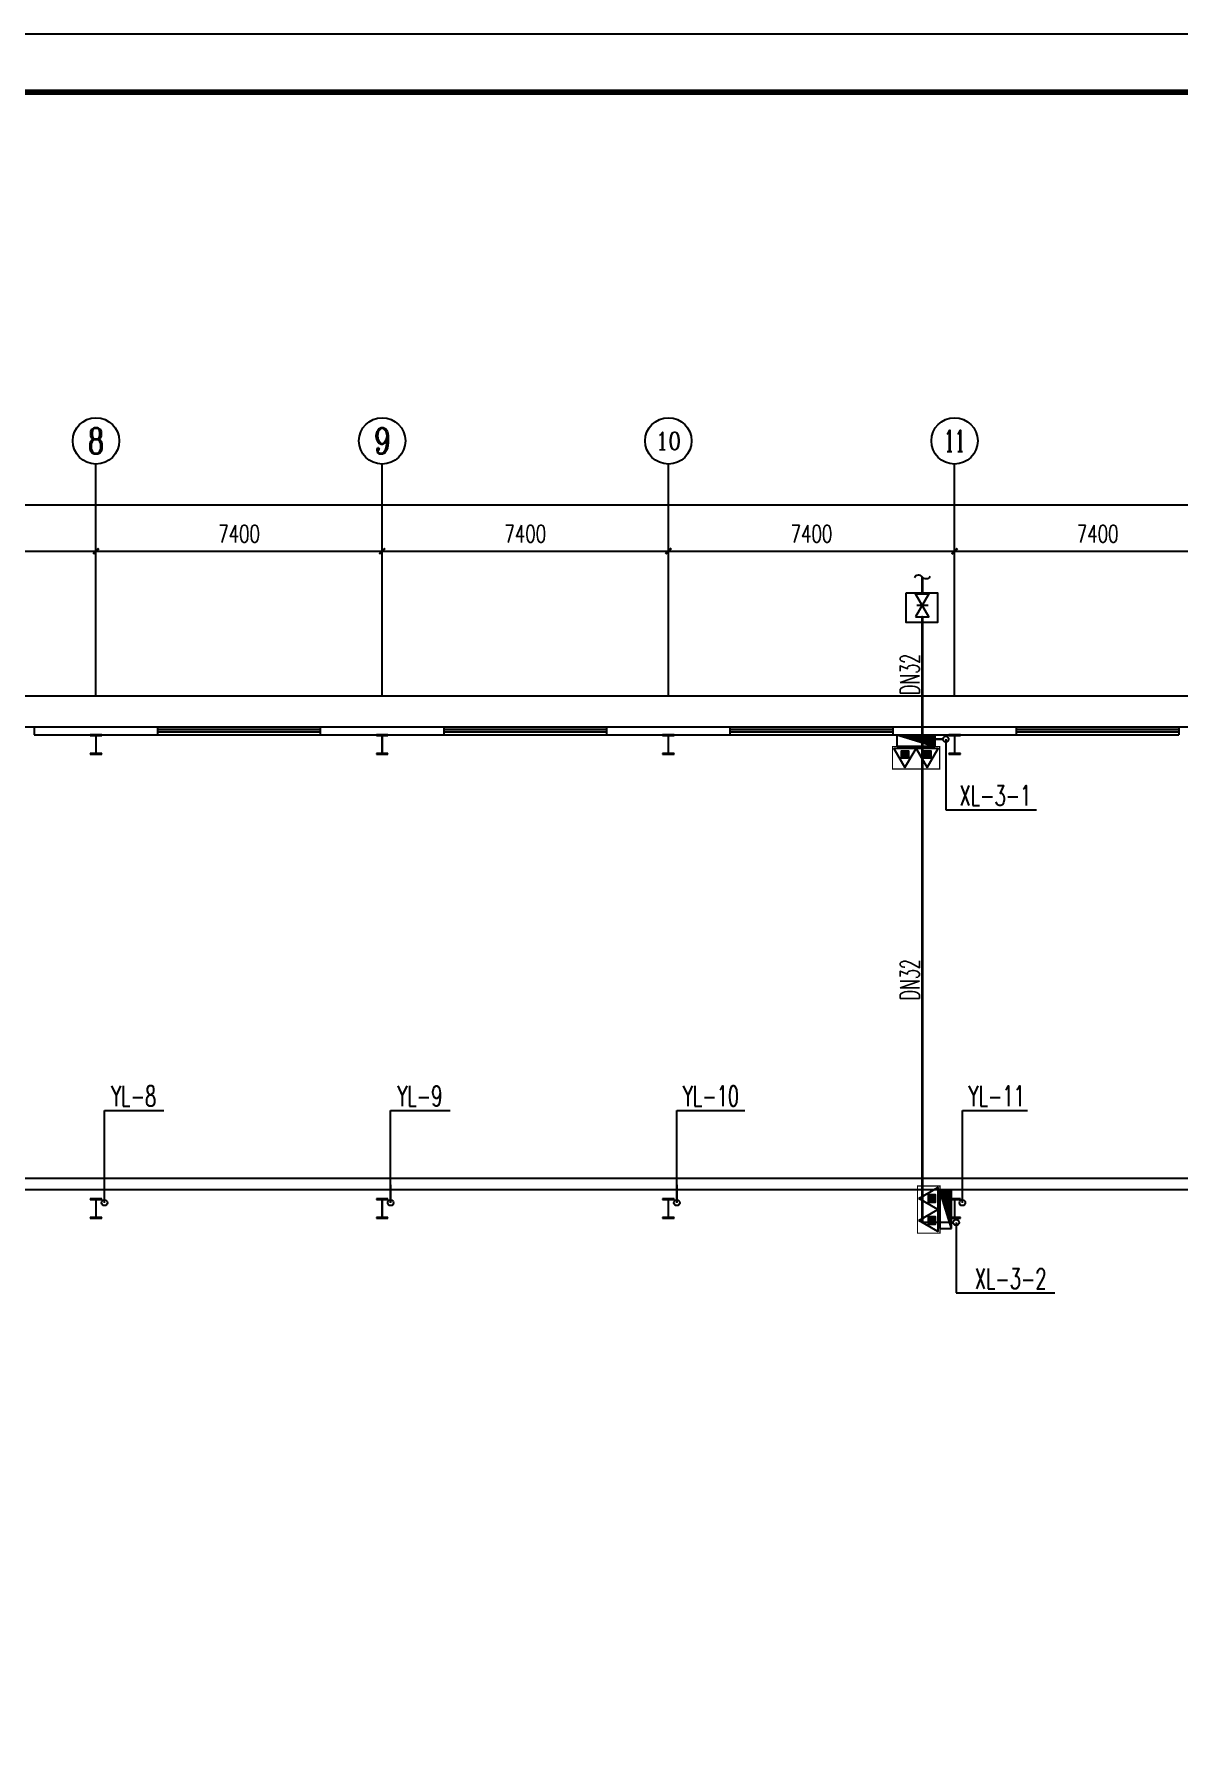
# Model space of a CAD drawing. Extents: x -409572 to -157272, y 600795 to 878326.
# Drawn here: x -340119 to -310519, y 742051 to 786159 of the extents above; entities that cross this region are included whole.
import ezdxf
from ezdxf.enums import TextEntityAlignment as Align

# ---------------------------------------------------------------- set-up
doc = ezdxf.new("R2010")
doc.units = 0
doc.header["$LTSCALE"] = 1000
doc.header["$MEASUREMENT"] = 0
for name, pattern in [('CENTER2', [1.125, 0.75, -0.125, 0.125, -0.125]), ('DASHDOT2', [0.5, 0.25, -0.125, 0, -0.125]), ('PHANTOM2', [1.25, 0.625, -0.125, 0.125, -0.125, 0.125, -0.125])]:
    doc.linetypes.add(name, pattern=pattern)
doc.layers.get('0').update_dxf_attribs({"linetype": 'CONTINUOUS'})
doc.layers.get('DEFPOINTS').update_dxf_attribs({"linetype": 'CONTINUOUS'})
for name, color, linetype in [('_TCH_MASK', 7, 'CONTINUOUS'), ('AXIS', 3, 'CONTINUOUS'), ('AXIS_TEXT', 7, 'CONTINUOUS'), ('COLUMN', 9, 'CONTINUOUS'), ('DIM_消防', 3, 'CONTINUOUS'), ('DIM_雨水', 3, 'CONTINUOUS'), ('EQUIP_消防', 7, 'CONTINUOUS'), ('GROUND', 2, 'CONTINUOUS'), ('PIPE-消防', 1, 'CONTINUOUS'), ('PIPE-雨水', 4, 'PHANTOM2'), ('PUB_TITLE', 4, 'CONTINUOUS'), ('TWT_TEXT', 7, 'CONTINUOUS'), ('VALVE_消防', 7, 'CONTINUOUS'), ('VPIPE-消防', 1, 'DASHDOT2'), ('VPIPE-雨水', 4, 'PHANTOM2'), ('WALL', 9, 'CONTINUOUS'), ('WINDOW', 4, 'CONTINUOUS'), ('WIRE-照明', 1, 'CONTINUOUS')]:
    doc.layers.add(name, color=color, linetype=linetype)
doc.styles.add('_TCH_AXIS', font='COMPLEX', dxfattribs={"bigfont": 'GBCBIG'})
doc.styles.add('_TWT_SERIAL', font='COMPLEX', dxfattribs={"width": 0.8, "height": 3.5, "bigfont": 'HZTXT'})
doc.styles.add('COMPLEX', font='COMPLEX')
doc.styles.add('DIM_FONT', font='SIMPLEX.shx', dxfattribs={"width": 0.7})
doc.styles.add('STY53', font='COMPLEX', dxfattribs={"width": 0.6, "bigfont": 'HZTXT'})
doc.dimstyles.new('DIMN150', dxfattribs={"dimscale": 1.5, "dimtxt": 300, "dimasz": 100, "dimexe": 250, "dimexo": 300, "dimgap": 150, "dimtad": 1, "dimdec": 0, "dimzin": 0, "dimtxsty": 'DIM_FONT', "dimblk": 'ARCHTICK', "dimcen": 0.09, "dimclrt": 7, "dimazin": 3, "dimtfac": 1, "dimtdec": 0, "dimtix": 1, "dimtmove": 0, "dimatfit": 3, "dimtolj": 1, "dimtzin": 0})

# ---------------------------------------------------------------- blocks, each defined once
blk = doc.blocks.new('$WINLIB2D$00000001')
at = {"color": 0}
for points in [[(-0.5, 0.5), (-0.5, -0.5)], [(-0.5, 0.5), (0.5, 0.5)], [(0.5, -0.5), (0.5, 0.5)], [(0.5, 0.167), (-0.5, 0.167)], [(0.5, -0.167), (-0.5, -0.167)], [(-0.5, -0.5), (0.5, -0.5)]]:
    blk.add_lwpolyline(points, dxfattribs=at)
blk = doc.blocks.new('_AXISO')
blk.add_circle((0, 0), 0.5)
at = {"layer": 'AXIS_TEXT', "style": 'COMPLEX', "width": 1.041667}
blk.add_attdef('A', text='', height=0.56, dxfattribs=at).set_placement((-0.25, -0.28), (0.25, -0.28), align=Align.FIT)
blk = doc.blocks.new('_ARCHTICK')
at = {"color": 0, "linetype": 'BYBLOCK', "const_width": 0.4}
blk.add_lwpolyline([(-0.5, -0.5), (0.5, 0.5)], dxfattribs=at)
blk = doc.blocks.new('*D86')
at = {"layer": 'AXIS', "color": 0}
for p, q in [((-390519, 767595), (-390519, 772470)), ((-182919, 767595), (-182919, 772470)), ((-390519, 772095), (-182919, 772095))]:
    blk.add_line(p, q, dxfattribs=at)
at = {"layer": 'DEFPOINTS', "color": 0}
for p in [(-182919, 772095), (-390519, 767145), (-182919, 767145)]:
    blk.add_point(p, dxfattribs=at)
at = {"layer": 'AXIS', "color": 0, "xscale": 150, "yscale": 150, "zscale": 150, "rotation": 180}
blk.add_blockref('_ARCHTICK', (-390519, 772095), dxfattribs=at)
at = {"layer": 'AXIS', "color": 0, "xscale": 150, "yscale": 150, "zscale": 150}
blk.add_blockref('_ARCHTICK', (-182919, 772095), dxfattribs=at)
at = {"layer": 'AXIS', "color": 7, "insert": (-286719, 772545), "char_height": 450, "attachment_point": 5, "style": 'DIM_FONT'}
blk.add_mtext('\\A1;207600', dxfattribs=at)
blk = doc.blocks.new('*D94')
at = {"layer": 'AXIS', "color": 0}
for p, q in [((-345919, 767595), (-345919, 771270)), ((-338519, 767595), (-338519, 771270)), ((-345919, 770895), (-338519, 770895))]:
    blk.add_line(p, q, dxfattribs=at)
at = {"layer": 'DEFPOINTS', "color": 0}
for p in [(-338519, 770895), (-345919, 767145), (-338519, 767145)]:
    blk.add_point(p, dxfattribs=at)
at = {"layer": 'AXIS', "color": 0, "xscale": 150, "yscale": 150, "zscale": 150, "rotation": 180}
blk.add_blockref('_ARCHTICK', (-345919, 770895), dxfattribs=at)
at = {"layer": 'AXIS', "color": 0, "xscale": 150, "yscale": 150, "zscale": 150}
blk.add_blockref('_ARCHTICK', (-338519, 770895), dxfattribs=at)
at = {"layer": 'AXIS', "color": 7, "insert": (-342219, 771345), "char_height": 450, "attachment_point": 5, "style": 'DIM_FONT'}
blk.add_mtext('\\A1;7400', dxfattribs=at)
blk = doc.blocks.new('*D95')
at = {"layer": 'AXIS', "color": 0}
for p, q in [((-338519, 767595), (-338519, 771270)), ((-331119, 767595), (-331119, 771270)), ((-338519, 770895), (-331119, 770895))]:
    blk.add_line(p, q, dxfattribs=at)
at = {"layer": 'DEFPOINTS', "color": 0}
for p in [(-331119, 770895), (-338519, 767145), (-331119, 767145)]:
    blk.add_point(p, dxfattribs=at)
at = {"layer": 'AXIS', "color": 0, "xscale": 150, "yscale": 150, "zscale": 150, "rotation": 180}
blk.add_blockref('_ARCHTICK', (-338519, 770895), dxfattribs=at)
at = {"layer": 'AXIS', "color": 0, "xscale": 150, "yscale": 150, "zscale": 150}
blk.add_blockref('_ARCHTICK', (-331119, 770895), dxfattribs=at)
at = {"layer": 'AXIS', "color": 7, "insert": (-334819, 771345), "char_height": 450, "attachment_point": 5, "style": 'DIM_FONT'}
blk.add_mtext('\\A1;7400', dxfattribs=at)
blk = doc.blocks.new('*D96')
at = {"layer": 'AXIS', "color": 0}
for p, q in [((-331119, 767595), (-331119, 771270)), ((-323719, 767595), (-323719, 771270)), ((-331119, 770895), (-323719, 770895))]:
    blk.add_line(p, q, dxfattribs=at)
at = {"layer": 'DEFPOINTS', "color": 0}
for p in [(-323719, 770895), (-331119, 767145), (-323719, 767145)]:
    blk.add_point(p, dxfattribs=at)
at = {"layer": 'AXIS', "color": 0, "xscale": 150, "yscale": 150, "zscale": 150, "rotation": 180}
blk.add_blockref('_ARCHTICK', (-331119, 770895), dxfattribs=at)
at = {"layer": 'AXIS', "color": 0, "xscale": 150, "yscale": 150, "zscale": 150}
blk.add_blockref('_ARCHTICK', (-323719, 770895), dxfattribs=at)
at = {"layer": 'AXIS', "color": 7, "insert": (-327419, 771345), "char_height": 450, "attachment_point": 5, "style": 'DIM_FONT'}
blk.add_mtext('\\A1;7400', dxfattribs=at)
blk = doc.blocks.new('*D97')
at = {"layer": 'AXIS', "color": 0}
for p, q in [((-323719, 767595), (-323719, 771270)), ((-316319, 767595), (-316319, 771270)), ((-323719, 770895), (-316319, 770895))]:
    blk.add_line(p, q, dxfattribs=at)
at = {"layer": 'DEFPOINTS', "color": 0}
for p in [(-316319, 770895), (-323719, 767145), (-316319, 767145)]:
    blk.add_point(p, dxfattribs=at)
at = {"layer": 'AXIS', "color": 0, "xscale": 150, "yscale": 150, "zscale": 150, "rotation": 180}
blk.add_blockref('_ARCHTICK', (-323719, 770895), dxfattribs=at)
at = {"layer": 'AXIS', "color": 0, "xscale": 150, "yscale": 150, "zscale": 150}
blk.add_blockref('_ARCHTICK', (-316319, 770895), dxfattribs=at)
at = {"layer": 'AXIS', "color": 7, "insert": (-320019, 771345), "char_height": 450, "attachment_point": 5, "style": 'DIM_FONT'}
blk.add_mtext('\\A1;7400', dxfattribs=at)
blk = doc.blocks.new('*D98')
at = {"layer": 'AXIS', "color": 0}
for p, q in [((-316319, 767595), (-316319, 771270)), ((-308919, 767595), (-308919, 771270)), ((-316319, 770895), (-308919, 770895))]:
    blk.add_line(p, q, dxfattribs=at)
at = {"layer": 'DEFPOINTS', "color": 0}
for p in [(-308919, 770895), (-316319, 767145), (-308919, 767145)]:
    blk.add_point(p, dxfattribs=at)
at = {"layer": 'AXIS', "color": 0, "xscale": 150, "yscale": 150, "zscale": 150, "rotation": 180}
blk.add_blockref('_ARCHTICK', (-316319, 770895), dxfattribs=at)
at = {"layer": 'AXIS', "color": 0, "xscale": 150, "yscale": 150, "zscale": 150}
blk.add_blockref('_ARCHTICK', (-308919, 770895), dxfattribs=at)
at = {"layer": 'AXIS', "color": 7, "insert": (-312619, 771345), "char_height": 450, "attachment_point": 5, "style": 'DIM_FONT'}
blk.add_mtext('\\A1;7400', dxfattribs=at)
blk = doc.blocks.new('$ATTACHMENT$00000214')
h = blk.add_hatch()
h.set_pattern_fill('ANSI31', color=256, scale=200, style=0)
h.set_pattern_definition([(45, (-38543.802, -6842.639), (-17.67767, 17.67767), [])])
h.paths.add_polyline_path([(-65, 2), (65, 2), (65, -128), (-65, -128)])
for points in [[(0, 172), (-198, -172), (198, -172)], [(-65, 2), (65, 2), (65, -128), (-65, -128)]]:
    blk.add_lwpolyline(points, close=True)
blk = doc.blocks.new('D22222')
at = {"layer": 'PIPE-消防', "color": 3, "ltscale": 2, "const_width": 20}
blk.add_lwpolyline([(-220006, -23693), (-219158, -23693), (-219158, -24098), (-220006, -24098)], close=True, dxfattribs=at)
at = {"layer": 'EQUIP_消防', "rotation": 180}
for p in [(-219780, -23901), (-219383, -23901)]:
    blk.add_blockref('$ATTACHMENT$00000214', p, dxfattribs=at)
blk = doc.blocks.new('*X12')
at = {"color": 0}
for p, q in [((7200.6125, 5700.6125), (7201, 5700.6125)), ((7200.61875, 5700.61875), (7201, 5700.61875)), ((7200.625, 5700.625), (7201, 5700.625)), ((7200.63125, 5700.63125), (7201, 5700.63125)), ((7200.6375, 5700.6375), (7201, 5700.6375)), ((7200.64375, 5700.64375), (7201, 5700.64375)), ((7200.65, 5700.65), (7201, 5700.65)), ((7200.65625, 5700.65625), (7201, 5700.65625)), ((7200.6625, 5700.6625), (7201, 5700.6625)), ((7200.66875, 5700.66875), (7201, 5700.66875)), ((7200.675, 5700.675), (7201, 5700.675)), ((7200.68125, 5700.68125), (7201, 5700.68125)), ((7200.6875, 5700.6875), (7201, 5700.6875)), ((7200.69375, 5700.69375), (7201, 5700.69375)), ((7200.7, 5700.7), (7201, 5700.7)), ((7200.70625, 5700.70625), (7201, 5700.70625)), ((7200.7125, 5700.7125), (7201, 5700.7125)), ((7200.71875, 5700.71875), (7201, 5700.71875)), ((7200.725, 5700.725), (7201, 5700.725)), ((7200.73125, 5700.73125), (7201, 5700.73125)), ((7200.7375, 5700.7375), (7201, 5700.7375)), ((7200.74375, 5700.74375), (7201, 5700.74375)), ((7200.75, 5700.75), (7201, 5700.75)), ((7200.75625, 5700.75625), (7201, 5700.75625)), ((7200.7625, 5700.7625), (7201, 5700.7625)), ((7200.76875, 5700.76875), (7201, 5700.76875)), ((7200.775, 5700.775), (7201, 5700.775)), ((7200.78125, 5700.78125), (7201, 5700.78125)), ((7200.7875, 5700.7875), (7201, 5700.7875)), ((7200.79375, 5700.79375), (7201, 5700.79375)), ((7200.8, 5700.8), (7201, 5700.8)), ((7200.80625, 5700.80625), (7201, 5700.80625)), ((7200.8125, 5700.8125), (7201, 5700.8125)), ((7200.81875, 5700.81875), (7201, 5700.81875)), ((7200.825, 5700.825), (7201, 5700.825)), ((7200.83125, 5700.83125), (7201, 5700.83125)), ((7200.8375, 5700.8375), (7201, 5700.8375)), ((7200.84375, 5700.84375), (7201, 5700.84375)), ((7200.85, 5700.85), (7201, 5700.85)), ((7200.85625, 5700.85625), (7201, 5700.85625)), ((7200.8625, 5700.8625), (7201, 5700.8625)), ((7200.86875, 5700.86875), (7201, 5700.86875)), ((7200.875, 5700.875), (7201, 5700.875)), ((7200.88125, 5700.88125), (7201, 5700.88125)), ((7200.8875, 5700.8875), (7201, 5700.8875)), ((7200.89375, 5700.89375), (7201, 5700.89375)), ((7200.9, 5700.9), (7201, 5700.9)), ((7200.90625, 5700.90625), (7201, 5700.90625)), ((7200.9125, 5700.9125), (7201, 5700.9125)), ((7200.91875, 5700.91875), (7201, 5700.91875)), ((7200.925, 5700.925), (7201, 5700.925)), ((7200.93125, 5700.93125), (7201, 5700.93125)), ((7200.9375, 5700.9375), (7201, 5700.9375)), ((7200.94375, 5700.94375), (7201, 5700.94375)), ((7200.95, 5700.95), (7201, 5700.95)), ((7200.95625, 5700.95625), (7201, 5700.95625)), ((7200.9625, 5700.9625), (7201, 5700.9625)), ((7200.96875, 5700.96875), (7201, 5700.96875)), ((7200.975, 5700.975), (7201, 5700.975)), ((7200.98125, 5700.98125), (7201, 5700.98125)), ((7200.9875, 5700.9875), (7201, 5700.9875)), ((7200.99375, 5700.99375), (7201, 5700.99375)), ((7200.1625, 5700.1625), (7201, 5700.1625)), ((7200.16875, 5700.16875), (7201, 5700.16875)), ((7200.175, 5700.175), (7201, 5700.175)), ((7200.18125, 5700.18125), (7201, 5700.18125)), ((7200.1875, 5700.1875), (7201, 5700.1875)), ((7200.19375, 5700.19375), (7201, 5700.19375)), ((7200.2, 5700.2), (7201, 5700.2)), ((7200.20625, 5700.20625), (7201, 5700.20625)), ((7200.2125, 5700.2125), (7201, 5700.2125)), ((7200.21875, 5700.21875), (7201, 5700.21875)), ((7200.225, 5700.225), (7201, 5700.225)), ((7200.23125, 5700.23125), (7201, 5700.23125)), ((7200.2375, 5700.2375), (7201, 5700.2375)), ((7200.24375, 5700.24375), (7201, 5700.24375)), ((7200.25, 5700.25), (7201, 5700.25)), ((7200.25625, 5700.25625), (7201, 5700.25625)), ((7200.2625, 5700.2625), (7201, 5700.2625)), ((7200.26875, 5700.26875), (7201, 5700.26875)), ((7200.275, 5700.275), (7201, 5700.275)), ((7200.28125, 5700.28125), (7201, 5700.28125)), ((7200.2875, 5700.2875), (7201, 5700.2875)), ((7200.29375, 5700.29375), (7201, 5700.29375)), ((7200.3, 5700.3), (7201, 5700.3)), ((7200.30625, 5700.30625), (7201, 5700.30625)), ((7200.3125, 5700.3125), (7201, 5700.3125)), ((7200.31875, 5700.31875), (7201, 5700.31875)), ((7200.325, 5700.325), (7201, 5700.325)), ((7200.33125, 5700.33125), (7201, 5700.33125)), ((7200.3375, 5700.3375), (7201, 5700.3375)), ((7200.34375, 5700.34375), (7201, 5700.34375)), ((7200.35, 5700.35), (7201, 5700.35)), ((7200.35625, 5700.35625), (7201, 5700.35625)), ((7200.3625, 5700.3625), (7201, 5700.3625)), ((7200.36875, 5700.36875), (7201, 5700.36875)), ((7200.375, 5700.375), (7201, 5700.375)), ((7200.38125, 5700.38125), (7201, 5700.38125)), ((7200.3875, 5700.3875), (7201, 5700.3875)), ((7200.39375, 5700.39375), (7201, 5700.39375)), ((7200.4, 5700.4), (7201, 5700.4)), ((7200.40625, 5700.40625), (7201, 5700.40625)), ((7200.4125, 5700.4125), (7201, 5700.4125)), ((7200.41875, 5700.41875), (7201, 5700.41875)), ((7200.425, 5700.425), (7201, 5700.425)), ((7200.43125, 5700.43125), (7201, 5700.43125)), ((7200.4375, 5700.4375), (7201, 5700.4375)), ((7200.44375, 5700.44375), (7201, 5700.44375)), ((7200.45, 5700.45), (7201, 5700.45)), ((7200.45625, 5700.45625), (7201, 5700.45625)), ((7200.4625, 5700.4625), (7201, 5700.4625)), ((7200.46875, 5700.46875), (7201, 5700.46875)), ((7200.475, 5700.475), (7201, 5700.475)), ((7200.48125, 5700.48125), (7201, 5700.48125)), ((7200.4875, 5700.4875), (7201, 5700.4875)), ((7200.49375, 5700.49375), (7201, 5700.49375)), ((7200.5, 5700.5), (7201, 5700.5)), ((7200.50625, 5700.50625), (7201, 5700.50625)), ((7200.5125, 5700.5125), (7201, 5700.5125)), ((7200.51875, 5700.51875), (7201, 5700.51875)), ((7200.525, 5700.525), (7201, 5700.525)), ((7200.53125, 5700.53125), (7201, 5700.53125)), ((7200.5375, 5700.5375), (7201, 5700.5375)), ((7200.54375, 5700.54375), (7201, 5700.54375)), ((7200.55, 5700.55), (7201, 5700.55)), ((7200.55625, 5700.55625), (7201, 5700.55625)), ((7200.5625, 5700.5625), (7201, 5700.5625)), ((7200.56875, 5700.56875), (7201, 5700.56875)), ((7200.575, 5700.575), (7201, 5700.575)), ((7200.58125, 5700.58125), (7201, 5700.58125)), ((7200.5875, 5700.5875), (7201, 5700.5875)), ((7200.59375, 5700.59375), (7201, 5700.59375)), ((7200.6, 5700.6), (7201, 5700.6)), ((7200.60625, 5700.60625), (7201, 5700.60625)), ((7200.00625, 5700.00625), (7201, 5700.00625)), ((7200.0125, 5700.0125), (7201, 5700.0125)), ((7200.01875, 5700.01875), (7201, 5700.01875)), ((7200.025, 5700.025), (7201, 5700.025)), ((7200.03125, 5700.03125), (7201, 5700.03125)), ((7200.0375, 5700.0375), (7201, 5700.0375)), ((7200.04375, 5700.04375), (7201, 5700.04375)), ((7200.05, 5700.05), (7201, 5700.05)), ((7200.05625, 5700.05625), (7201, 5700.05625)), ((7200.0625, 5700.0625), (7201, 5700.0625)), ((7200.06875, 5700.06875), (7201, 5700.06875)), ((7200.075, 5700.075), (7201, 5700.075)), ((7200.08125, 5700.08125), (7201, 5700.08125)), ((7200.0875, 5700.0875), (7201, 5700.0875)), ((7200.09375, 5700.09375), (7201, 5700.09375)), ((7200.1, 5700.1), (7201, 5700.1)), ((7200.10625, 5700.10625), (7201, 5700.10625)), ((7200.1125, 5700.1125), (7201, 5700.1125)), ((7200.11875, 5700.11875), (7201, 5700.11875)), ((7200.125, 5700.125), (7201, 5700.125)), ((7200.13125, 5700.13125), (7201, 5700.13125)), ((7200.1375, 5700.1375), (7201, 5700.1375)), ((7200.14375, 5700.14375), (7201, 5700.14375)), ((7200.15, 5700.15), (7201, 5700.15)), ((7200.15625, 5700.15625), (7201, 5700.15625))]:
    blk.add_line(p, q, dxfattribs=at)
blk = doc.blocks.new('$ATTACHMENT$00000088')
for p, q in [((325, 0), (-325, -200)), ((325, 0), (-325, 0)), ((-325, 0), (-325, -200)), ((325, -200), (325, 0)), ((-325, -200), (325, -200))]:
    blk.add_line(p, q)
at = {"xscale": 650, "yscale": 200, "zscale": 650, "rotation": 180}
blk.add_blockref('*X12', (4680325, 1140000), dxfattribs=at)
blk = doc.blocks.new('$VALVE$00000296')
for points in [[(-125, 72), (-125, -72), (125, 72), (125, -72), (-125, 72)], [(0, 60), (0, -64)]]:
    blk.add_lwpolyline(points)
for p in [(-125, 0), (125, 0)]:
    blk.add_point(p)
blk = doc.blocks.new('$TWTSYS$00000132')
at = {"elevation": 0}
blk.add_lwpolyline([(7, -101, -0.575183), (0, 0, 0.604745), (-11, 101, 16.924828)], format="xyb", dxfattribs=at)
blk = doc.blocks.new('JOJ')
at = {"layer": '_TCH_MASK', "color": 8}
for p, q in [((-390318.8, 754679), (-286568.8, 754679)), ((-286568.8, 754379), (-390318.8, 754379))]:
    blk.add_line(p, q, dxfattribs=at)
at = {"layer": 'AXIS', "color": 8}
for p, q in [((-338518.8, 767145.4), (-338518.8, 773145.4)), ((-331118.8, 767145.4), (-331118.8, 773145.4)), ((-323718.8, 767145.4), (-323718.8, 773145.4)), ((-316318.8, 767145.4), (-316318.8, 773145.4))]:
    blk.add_line(p, q, dxfattribs=at)
at = {"layer": 'COLUMN', "color": 8}
for p, q in [((-338368.8, 766145.4), (-338668.8, 766145.4)), ((-338668.8, 766145.4), (-338668.8, 766127.4)), ((-338668.8, 766127.4), (-338528.8, 766127.4)), ((-338528.8, 766127.4), (-338523.8, 766122.4)), ((-338523.8, 766122.4), (-338523.8, 765668.4)), ((-338513.8, 766122.4), (-338508.8, 766127.4)), ((-338513.8, 765668.4), (-338513.8, 766122.4)), ((-338508.8, 766127.4), (-338368.8, 766127.4)), ((-338368.8, 766127.4), (-338368.8, 766145.4)), ((-330968.8, 766145.4), (-331268.8, 766145.4)), ((-331268.8, 766145.4), (-331268.8, 766127.4)), ((-331268.8, 766127.4), (-331128.8, 766127.4)), ((-331128.8, 766127.4), (-331123.8, 766122.4)), ((-331123.8, 766122.4), (-331123.8, 765668.4)), ((-331113.8, 766122.4), (-331108.8, 766127.4)), ((-331113.8, 765668.4), (-331113.8, 766122.4)), ((-331108.8, 766127.4), (-330968.8, 766127.4)), ((-330968.8, 766127.4), (-330968.8, 766145.4)), ((-323568.8, 766145.4), (-323868.8, 766145.4)), ((-323868.8, 766145.4), (-323868.8, 766127.4)), ((-323868.8, 766127.4), (-323728.8, 766127.4)), ((-323728.8, 766127.4), (-323723.8, 766122.4)), ((-323723.8, 766122.4), (-323723.8, 765668.4)), ((-323713.8, 766122.4), (-323708.8, 766127.4)), ((-323713.8, 765668.4), (-323713.8, 766122.4)), ((-323708.8, 766127.4), (-323568.8, 766127.4)), ((-323568.8, 766127.4), (-323568.8, 766145.4)), ((-316168.8, 766145.4), (-316468.8, 766145.4)), ((-316468.8, 766145.4), (-316468.8, 766127.4)), ((-316468.8, 766127.4), (-316328.8, 766127.4)), ((-316328.8, 766127.4), (-316323.8, 766122.4)), ((-316323.8, 766122.4), (-316323.8, 765668.4)), ((-316313.8, 766122.4), (-316308.8, 766127.4)), ((-316313.8, 765668.4), (-316313.8, 766122.4)), ((-316308.8, 766127.4), (-316168.8, 766127.4)), ((-316168.8, 766127.4), (-316168.8, 766145.4)), ((-338528.8, 765663.4), (-338668.8, 765663.4)), ((-338668.8, 765663.4), (-338668.8, 765645.4)), ((-338668.8, 765645.4), (-338368.8, 765645.4)), ((-338523.8, 765668.4), (-338528.8, 765663.4)), ((-338508.8, 765663.4), (-338513.8, 765668.4)), ((-338368.8, 765663.4), (-338508.8, 765663.4)), ((-338368.8, 765645.4), (-338368.8, 765663.4)), ((-331128.8, 765663.4), (-331268.8, 765663.4)), ((-331268.8, 765663.4), (-331268.8, 765645.4)), ((-331268.8, 765645.4), (-330968.8, 765645.4)), ((-331123.8, 765668.4), (-331128.8, 765663.4)), ((-331108.8, 765663.4), (-331113.8, 765668.4)), ((-330968.8, 765663.4), (-331108.8, 765663.4)), ((-330968.8, 765645.4), (-330968.8, 765663.4)), ((-323728.8, 765663.4), (-323868.8, 765663.4)), ((-323868.8, 765663.4), (-323868.8, 765645.4)), ((-323868.8, 765645.4), (-323568.8, 765645.4)), ((-323723.8, 765668.4), (-323728.8, 765663.4)), ((-323708.8, 765663.4), (-323713.8, 765668.4)), ((-323568.8, 765663.4), (-323708.8, 765663.4)), ((-323568.8, 765645.4), (-323568.8, 765663.4)), ((-316328.8, 765663.4), (-316468.8, 765663.4)), ((-316468.8, 765663.4), (-316468.8, 765645.4)), ((-316468.8, 765645.4), (-316168.8, 765645.4)), ((-316323.8, 765668.4), (-316328.8, 765663.4)), ((-316308.8, 765663.4), (-316313.8, 765668.4)), ((-316168.8, 765663.4), (-316308.8, 765663.4)), ((-316168.8, 765645.4), (-316168.8, 765663.4)), ((-338368.8, 754145.4), (-338668.8, 754145.4)), ((-338668.8, 754145.4), (-338668.8, 754127.4)), ((-338668.8, 754127.4), (-338528.8, 754127.4)), ((-338528.8, 754127.4), (-338523.8, 754122.4)), ((-338523.8, 754122.4), (-338523.8, 753668.4)), ((-338513.8, 754122.4), (-338508.8, 754127.4)), ((-338513.8, 753668.4), (-338513.8, 754122.4)), ((-338508.8, 754127.4), (-338368.8, 754127.4)), ((-338368.8, 754127.4), (-338368.8, 754145.4)), ((-330968.8, 754145.4), (-331268.8, 754145.4)), ((-331268.8, 754145.4), (-331268.8, 754127.4)), ((-331268.8, 754127.4), (-331128.8, 754127.4)), ((-331128.8, 754127.4), (-331123.8, 754122.4)), ((-331123.8, 754122.4), (-331123.8, 753668.4)), ((-331113.8, 754122.4), (-331108.8, 754127.4)), ((-331113.8, 753668.4), (-331113.8, 754122.4)), ((-331108.8, 754127.4), (-330968.8, 754127.4)), ((-330968.8, 754127.4), (-330968.8, 754145.4)), ((-323568.8, 754145.4), (-323868.8, 754145.4)), ((-323868.8, 754145.4), (-323868.8, 754127.4)), ((-323868.8, 754127.4), (-323728.8, 754127.4)), ((-323728.8, 754127.4), (-323723.8, 754122.4)), ((-323723.8, 754122.4), (-323723.8, 753668.4)), ((-323713.8, 754122.4), (-323708.8, 754127.4)), ((-323713.8, 753668.4), (-323713.8, 754122.4)), ((-323708.8, 754127.4), (-323568.8, 754127.4)), ((-323568.8, 754127.4), (-323568.8, 754145.4)), ((-316168.8, 754145.4), (-316468.8, 754145.4)), ((-316468.8, 754145.4), (-316468.8, 754127.4)), ((-316468.8, 754127.4), (-316328.8, 754127.4)), ((-316328.8, 754127.4), (-316323.8, 754122.4)), ((-316323.8, 754122.4), (-316323.8, 753668.4)), ((-316313.8, 754122.4), (-316308.8, 754127.4)), ((-316313.8, 753668.4), (-316313.8, 754122.4)), ((-316308.8, 754127.4), (-316168.8, 754127.4)), ((-316168.8, 754127.4), (-316168.8, 754145.4)), ((-338528.8, 753663.4), (-338668.8, 753663.4)), ((-338668.8, 753663.4), (-338668.8, 753645.4)), ((-338668.8, 753645.4), (-338368.8, 753645.4)), ((-338523.8, 753668.4), (-338528.8, 753663.4)), ((-338508.8, 753663.4), (-338513.8, 753668.4)), ((-338368.8, 753663.4), (-338508.8, 753663.4)), ((-338368.8, 753645.4), (-338368.8, 753663.4)), ((-331128.8, 753663.4), (-331268.8, 753663.4)), ((-331268.8, 753663.4), (-331268.8, 753645.4)), ((-331268.8, 753645.4), (-330968.8, 753645.4)), ((-331123.8, 753668.4), (-331128.8, 753663.4)), ((-331108.8, 753663.4), (-331113.8, 753668.4)), ((-330968.8, 753663.4), (-331108.8, 753663.4)), ((-330968.8, 753645.4), (-330968.8, 753663.4)), ((-323728.8, 753663.4), (-323868.8, 753663.4)), ((-323868.8, 753663.4), (-323868.8, 753645.4)), ((-323868.8, 753645.4), (-323568.8, 753645.4)), ((-323723.8, 753668.4), (-323728.8, 753663.4)), ((-323708.8, 753663.4), (-323713.8, 753668.4)), ((-323568.8, 753663.4), (-323708.8, 753663.4)), ((-323568.8, 753645.4), (-323568.8, 753663.4)), ((-316328.8, 753663.4), (-316468.8, 753663.4)), ((-316468.8, 753663.4), (-316468.8, 753645.4)), ((-316468.8, 753645.4), (-316168.8, 753645.4)), ((-316323.8, 753668.4), (-316328.8, 753663.4)), ((-316308.8, 753663.4), (-316313.8, 753668.4)), ((-316168.8, 753663.4), (-316308.8, 753663.4)), ((-316168.8, 753645.4), (-316168.8, 753663.4))]:
    blk.add_line(p, q, dxfattribs=at)
at = {"layer": 'GROUND', "color": 8}
for p, q in [((-300618.8, 767145.4), (-376418.8, 767145.4)), ((-300618.8, 766345.4), (-376418.8, 766345.4))]:
    blk.add_line(p, q, dxfattribs=at)
at = {"layer": 'WALL', "color": 8}
for p, q in [((-338518.8, 766345.4), (-340118.8, 766345.4)), ((-340118.8, 766345.4), (-340118.8, 766145.4)), ((-336918.8, 766345.4), (-338518.8, 766345.4)), ((-336918.8, 766145.4), (-336918.8, 766345.4)), ((-331118.8, 766345.4), (-332718.8, 766345.4)), ((-332718.8, 766345.4), (-332718.8, 766145.4)), ((-329518.8, 766345.4), (-331118.8, 766345.4)), ((-329518.8, 766145.4), (-329518.8, 766345.4)), ((-323718.8, 766345.4), (-325318.8, 766345.4)), ((-325318.8, 766345.4), (-325318.8, 766145.4)), ((-322118.8, 766345.4), (-323718.8, 766345.4)), ((-322118.8, 766145.4), (-322118.8, 766345.4)), ((-316318.8, 766345.4), (-317918.8, 766345.4)), ((-317918.8, 766345.4), (-317918.8, 766145.4)), ((-314718.8, 766345.4), (-316318.8, 766345.4)), ((-314718.8, 766145.4), (-314718.8, 766345.4)), ((-340118.8, 766145.4), (-338668.8, 766145.4)), ((-338368.8, 766145.4), (-336918.8, 766145.4)), ((-332718.8, 766145.4), (-331268.8, 766145.4)), ((-330968.8, 766145.4), (-329518.8, 766145.4)), ((-325318.8, 766145.4), (-323868.8, 766145.4)), ((-323568.8, 766145.4), (-322118.8, 766145.4)), ((-317918.8, 766145.4), (-316468.8, 766145.4)), ((-316168.8, 766145.4), (-314718.8, 766145.4))]:
    blk.add_line(p, q, dxfattribs=at)
at = {"layer": 'AXIS', "color": 8}
ref = blk.add_blockref('_AXISO', (-338518.8, 773745.4), dxfattribs=dict(at, xscale=1200, yscale=1200, zscale=1200))
ref.add_attrib('A', '8', dxfattribs={"layer": 'AXIS_TEXT', "color": 8, "height": 657.6, "style": '_TCH_AXIS'}).set_placement((-338738, 773416.7), (-338299.6, 773416.7), align=Align.FIT)
ref = blk.add_blockref('_AXISO', (-331118.8, 773745.4), dxfattribs=dict(at, xscale=1200, yscale=1200, zscale=1200))
ref.add_attrib('A', '9', dxfattribs={"layer": 'AXIS_TEXT', "color": 8, "height": 674.8, "style": '_TCH_AXIS', "width": 0.928571}).set_placement((-331327.6, 773408.1), (-330909.9, 773408.1), align=Align.FIT)
ref = blk.add_blockref('_AXISO', (-323718.8, 773745.4), dxfattribs=dict(at, xscale=1200, yscale=1200, zscale=1200))
ref.add_attrib('A', '10', dxfattribs={"layer": 'AXIS_TEXT', "color": 8, "height": 454.4, "style": '_TCH_AXIS', "width": 1.034483}).set_placement((-324043.3, 773518.2), (-323394.2, 773518.2), align=Align.FIT)
ref = blk.add_blockref('_AXISO', (-316318.8, 773745.4), dxfattribs=dict(at, xscale=1200, yscale=1200, zscale=1200))
ref.add_attrib('A', '11', dxfattribs={"layer": 'AXIS_TEXT', "color": 8, "height": 553.45, "style": '_TCH_AXIS', "width": 0.875}).set_placement((-316595.5, 773468.7), (-316042, 773468.7), align=Align.FIT)
at = {"layer": 'WINDOW', "color": 8, "xscale": 4200, "yscale": -200, "zscale": 4200}
for p in [(-334818.8, 766245.4), (-327418.8, 766245.4), (-320018.8, 766245.4), (-312618.8, 766245.4)]:
    blk.add_blockref('$WINLIB2D$00000001', p, dxfattribs=at)
at = {"layer": 'AXIS', "color": 8}
for p1, p2, distance, picture, middle in [((-390518.8, 767145.4), (-182918.8, 767145.4), 4950, '*D86', (-286718.8, 772545.4)), ((-345918.8, 767145.4), (-338518.8, 767145.4), 3750, '*D94', (-342218.8, 771345.4)), ((-338518.8, 767145.4), (-331118.8, 767145.4), 3750, '*D95', (-334818.8, 771345.4)), ((-331118.8, 767145.4), (-323718.8, 767145.4), 3750, '*D96', (-327418.8, 771345.4)), ((-323718.8, 767145.4), (-316318.8, 767145.4), 3750, '*D97', (-320018.8, 771345.4)), ((-316318.8, 767145.4), (-308918.8, 767145.4), 3750, '*D98', (-312618.8, 771345.4))]:
    dim = blk.add_aligned_dim(p1=p1, p2=p2, distance=distance, dimstyle='DIMN150', dxfattribs=at)
    dim.commit()
    dim.dimension.update_dxf_attribs({"geometry": picture, "text_midpoint": middle})

msp = doc.modelspace()

# ---------------------------------------------------------------- linework, layer by layer
at = {"elevation": 3000}
msp.add_lwpolyline([(-317574.2, 771714.7), (-316760.9, 771714.7), (-316760.9, 770942.7), (-317574.2, 770942.7)], close=True, dxfattribs=at)
at = {"layer": 'DIM_消防'}
for p, q in [((-316546.6, 767927.8), (-316546.6, 766103.7)), ((-316546.6, 766103.7), (-314198.9, 766103.7)), ((-316278.7, 755432.4), (-316278.7, 753608.3)), ((-316278.7, 753608.3), (-313725.4, 753608.3))]:
    msp.add_line(p, q, dxfattribs=at)
at = {"layer": 'DIM_雨水'}
for p, q in [((-338299.7, 755939.8, -3000), (-338299.7, 758329.6, -3000)), ((-338299.7, 758329.6, -3000), (-336760.5, 758329.6, -3000)), ((-330899.7, 755939.8, -3000), (-330899.7, 758329.6, -3000)), ((-330899.7, 758329.6, -3000), (-329360.5, 758329.6, -3000)), ((-323499.7, 755939.8, -3000), (-323499.7, 758329.6, -3000)), ((-323499.7, 758329.6, -3000), (-321738.6, 758329.6, -3000)), ((-316117.3, 755939.8, -3000), (-316117.3, 758329.6, -3000)), ((-316117.3, 758329.6, -3000), (-314431.1, 758329.6, -3000))]:
    msp.add_line(p, q, dxfattribs=at)
at = {"layer": 'PIPE-消防', "linetype": 'CENTER2', "ltscale": 2, "const_width": 70}
for points in [[(-317154, 771688.7), (-317154, 772121.2)], [(-317154, 755432.4), (-317154, 771088.7)]]:
    msp.add_lwpolyline(points, dxfattribs=at)
at = {"layer": 'PIPE-消防', "const_width": 52.5}
for points in [[(-316621.6, 767927.8), (-317154, 767927.8)], [(-316353.7, 755432.4), (-317154, 755432.4)]]:
    msp.add_lwpolyline(points, dxfattribs=at)
at = {"layer": 'PIPE-雨水', "const_width": 52.5}
for points in [[(-338299.7, 755939.8), (-338299.7, 756407.8)], [(-330899.7, 755939.8), (-330899.7, 756407.8)], [(-323499.7, 755939.8), (-323499.7, 756407.8)], [(-316117.3, 755939.8), (-316117.3, 756407.8)]]:
    msp.add_lwpolyline(points, dxfattribs=at)
at = {"layer": 'PUB_TITLE'}
msp.add_lwpolyline([(-409572, 697059), (-157272, 697059), (-157272, 786159), (-409572, 786159)], close=True, dxfattribs=at)
at = {"layer": 'PUB_TITLE', "const_width": 150}
msp.add_lwpolyline([(-405822, 698559), (-158772, 698559), (-158772, 784659), (-405822, 784659)], close=True, dxfattribs=at)
at = {"layer": 'VPIPE-消防', "linetype": 'CONTINUOUS'}
for centre in [(-316546.6, 767927.8), (-316278.7, 755432.4)]:
    msp.add_circle(centre, 75, dxfattribs=at)
at = {"layer": 'VPIPE-雨水', "linetype": 'CONTINUOUS'}
for centre in [(-338299.7, 755939.8), (-330899.7, 755939.8), (-323499.7, 755939.8), (-316117.3, 755939.8)]:
    msp.add_circle(centre, 75, dxfattribs=at)

# ---------------------------------------------------------------- block references
msp.add_blockref('JOJ', (0, 1894))
at = {"layer": 'EQUIP_消防'}
for name, p, xscale, yscale, zscale, rotation in [('$TWTSYS$00000132', (-317154, 772121.2), 2, 2, 2, 90.00000000001046), ('$ATTACHMENT$00000088', (-316395.8, 755763.6), 1.5, 1.5, 1.5, 270)]:
    msp.add_blockref(name, p, dxfattribs=dict(at, xscale=xscale, yscale=yscale, zscale=zscale, rotation=rotation))
at = {"layer": 'EQUIP_消防', "xscale": -1.5, "yscale": 1.5, "zscale": 1.5}
msp.add_blockref('$ATTACHMENT$00000088', (-317315.5, 768039.4), dxfattribs=at)
at = {"layer": 'PIPE-消防', "color": 3, "xscale": 1.439999999944121, "yscale": 1.439999999944121, "zscale": 1.44}
msp.add_blockref('D22222', (-1117.3, 801857), dxfattribs=at)
at = {"layer": 'PIPE-消防', "color": 3, "xscale": -1.439999999944121, "yscale": 1.439999999944121, "zscale": 1.44, "rotation": 270}
msp.add_blockref('D22222', (-282578.2, 1071961.8), dxfattribs=at)
at = {"layer": 'VALVE_消防', "xscale": 2.4, "yscale": 2.4, "zscale": 2.4, "rotation": 89.99999999998954}
msp.add_blockref('$VALVE$00000296', (-317154, 771388.7), dxfattribs=at)

# ---------------------------------------------------------------- texts
at = {"layer": 'TWT_TEXT', "style": '_TWT_SERIAL', "width": 0.64}
for s, p in [('XL-3-1', (-316191.9, 766208.7)), ('YL-8', (-338129.5, 758434.6, -3000)), ('YL-9', (-330729.5, 758434.6, -3000)), ('YL-10', (-323347.6, 758434.6, -3000)), ('YL-11', (-315960.1, 758434.6, -3000)), ('XL-3-2', (-315798.4, 753713.3))]:
    msp.add_text(s, height=525, dxfattribs=at).set_placement(p)
at = {"layer": 'WIRE-照明', "color": 3, "linetype": 'CONTINUOUS', "style": 'STY53', "width": 0.6}
for p in [(-317224.9, 769070.1, 3000), (-317224.9, 761173.9, 3000)]:
    msp.add_text('DN32', height=497.66, rotation=90, dxfattribs=at).set_placement(p)

doc.saveas('drawing.dxf')
